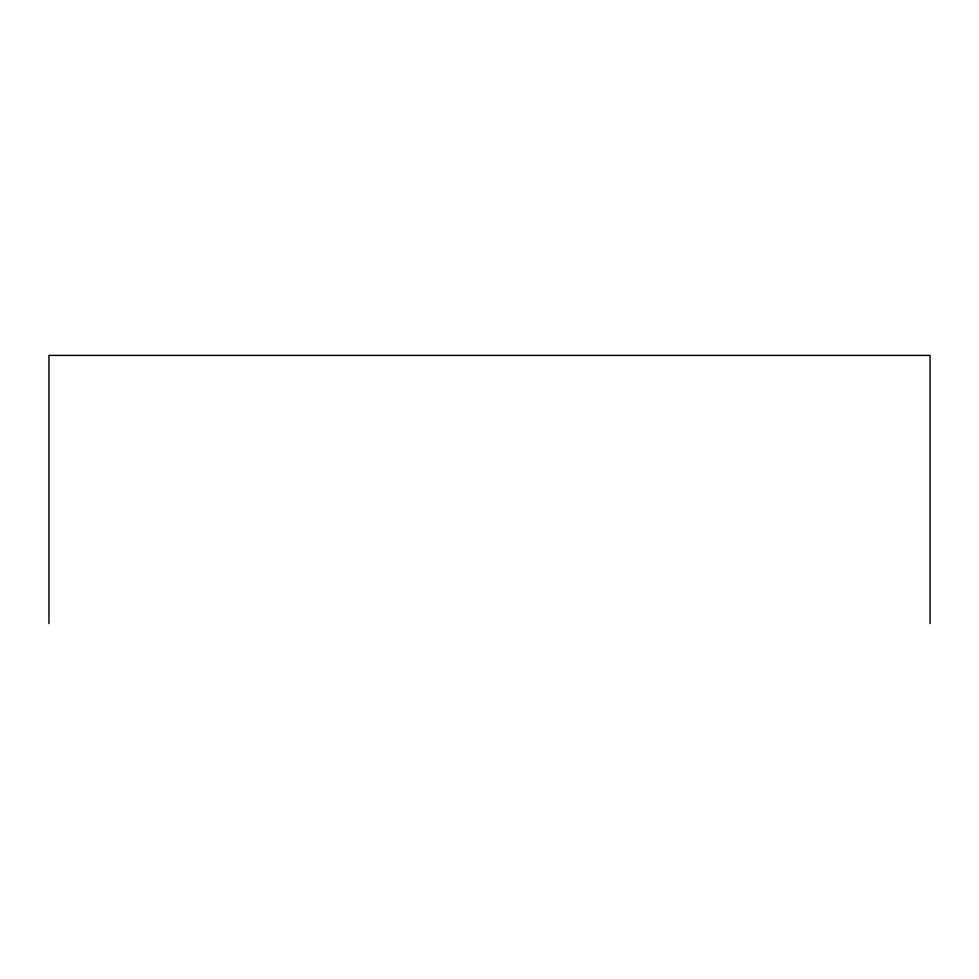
<?xml version="1.0" encoding="UTF-8"?>
<svg xmlns="http://www.w3.org/2000/svg" width="979" height="979" viewBox="0 0 979 979"><rect width="100%" height="100%" fill="white"/><g stroke="black" fill="none" stroke-linecap="round" stroke-linejoin="round"><path stroke-width="1.47" d="M930.05 623.586L930.05 355.414L48.95 355.414L48.95 623.586"/></g></svg>
